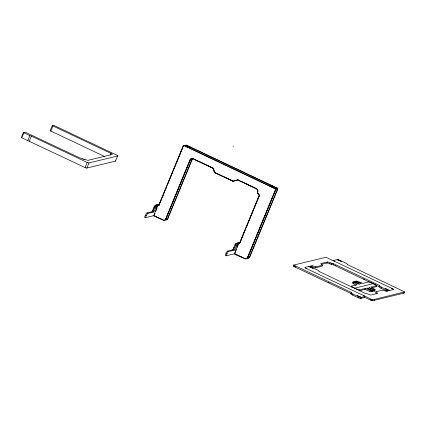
<?xml version="1.0" encoding="UTF-8"?>
<svg xmlns="http://www.w3.org/2000/svg" width="426" height="426" viewBox="0 0 426 426"><rect width="100%" height="100%" fill="white"/><g stroke="black" fill="none" stroke-linecap="round" stroke-linejoin="round"><path stroke-width="0.64" d="M84.801 159.425L87.937 160.368L112.187 154.468A2.258 0.437 22.4 0 0 110.904 153.365L52.957 125.958C51.232 125.297 53.793 124.972 54.342 125.622L116.42 154.979A2.061 0.394 22.4 0 1 117.645 155.969L115.531 161.092L86.861 168.057A1.544 0.298 22.4 0 1 85.067 167.551L21.3 137.582L23.414 132.459L25.39 132.23L78.602 157.375A2.748 0.527 22.4 0 0 81.984 158.435L83.155 158.925L82.9 159.036M237.213 243.874L236.893 243.778A1.976 0.495 -64.7 0 0 235.876 245.019L233.389 249.668L227.628 251.074A2.375 0.596 -64.7 0 0 226.009 253.406L225.205 255.35L226.195 255.818L235.125 253.64M153.807 215.641L145.516 217.659L144.526 217.191L145.33 215.247A2.375 0.596 -64.7 0 1 146.943 212.915L152.71 211.509L155.197 206.86A1.976 0.495 -64.7 0 1 156.214 205.62L157.529 206.147L153.706 215.684L163.525 220.13A1.858 1.763 76.3 0 0 165.847 219.214L190.337 159.798A2.258 2.141 76.3 0 1 192.893 158.578M227.628 251.074L228.613 251.542L234.38 250.137L236.867 245.488A1.976 0.495 -64.7 0 1 237.884 244.247L238.219 244.204L234.391 253.843L244.646 258.497A2.641 2.508 76.3 0 0 245.291 258.699M235.977 249.748L236.323 249.663L234.843 253.859L234.497 253.944M156.507 205.79L156.512 205.55M239.156 243.464L238.219 243.459M158.461 205.343L158.504 205.071M21.763 137.917L23.872 132.795L23.414 132.475M27.749 140.718L29.857 135.59L30.768 135.782L87.181 162.423A1.544 0.298 22.4 0 0 88.975 162.934L117.64 155.969M29.266 141.155L31.38 136.032M52.313 125.404L50.146 130.569L50.492 130.894L104.61 156.512M50.843 131.08L52.957 125.958M85.067 167.551L87.181 162.423M86.877 168.068L88.975 162.934M110.201 155.075L110.904 153.365M145.516 217.659L146.315 215.71A2.375 0.596 -64.7 0 1 147.934 213.383L153.695 211.978L156.188 207.329A1.976 0.495 -64.7 0 1 157.199 206.088L157.513 206.014M151.938 212.137L154.169 206.732A3.046 2.891 76.3 0 1 157.971 205.225L158.946 205.439L160.458 201.775M152.535 211.456L154.516 206.647L154.169 206.732M154.271 214.832L154.957 213.17M155.884 210.918L157.098 207.984M157.971 205.225L158.6 205.524L183.026 146.262A1.001 0.948 76.3 0 1 184.277 145.767L186.593 145.202L277.214 188.063A0.943 0.895 76.3 0 1 277.688 189.314L249.95 256.612A2.641 2.508 76.3 0 1 247.261 258.22M158.754 205.662L183.26 146.203A1.001 0.948 76.3 0 1 184.511 145.708L188.564 147.625L190.3 147.204M160.964 200.55L161.72 198.718M162.221 197.499L163.483 194.442M163.983 193.218L164.74 191.386M165.245 190.166L166.252 187.722M167.764 184.053L170.278 177.946M170.783 176.726L171.54 174.889M172.045 173.67L172.796 171.838M173.808 169.394L174.559 167.562M175.065 166.337L176.071 163.893M176.827 162.061L178.34 158.397M178.84 157.173L181.359 151.065M181.865 149.84L182.621 148.008M163.174 220.215A1.858 1.763 76.3 0 0 165.501 219.294L189.985 159.883A2.258 2.141 76.3 0 1 192.808 158.77L193.154 158.685M165.49 219.651A1.858 1.763 76.3 0 0 167.812 218.735L192.302 159.324A2.258 2.141 76.3 0 1 192.776 158.61A2.258 2.141 76.3 0 0 190.22 159.83L165.73 219.241A1.858 1.763 76.3 0 1 163.408 220.157M226.195 255.818L226.999 253.869A2.375 0.596 -64.7 0 1 228.613 251.542M232.617 250.296L234.848 244.886A3.046 2.891 76.3 0 1 238.656 243.384L239.63 243.597L239.002 243.299A3.046 2.891 76.3 0 0 236.441 243.384M233.459 249.013L234.204 247.208M237.293 247.314L238.022 245.552M239.284 243.683L258.949 195.971A1.528 1.448 76.3 0 0 258.183 193.952A1.528 1.448 76.3 0 1 257.416 191.94A2.407 2.284 76.3 0 0 256.212 188.755L237.223 179.777L238.757 180.251M239.476 243.72L250.339 217.366M250.845 216.142L259.178 195.912A1.528 1.448 76.3 0 0 259.242 195.731M239.881 242.985L241.393 239.316M241.899 238.091L244.417 231.978M244.923 230.754L245.68 228.916M246.185 227.692L247.192 225.248M247.948 223.41L252.485 212.404M252.991 211.179L253.747 209.342M254.253 208.122L255.515 205.06M256.015 203.841L259.296 195.885L258.949 195.971M271.942 185.837L271.948 185.821A1.544 1.464 76.3 0 1 272.267 186.045M272.289 185.752L269.983 186.3M244.295 258.582A2.641 2.508 76.3 0 0 247.634 257.176L275.377 189.874A0.943 0.895 76.3 0 0 274.903 188.627L184.277 145.767M293.775 264.977L293.306 266.037L293.812 266.436L351.088 293.525L351.514 292.502L293.743 265.068L325.927 257.272L392.048 288.466A2.258 0.437 22.4 0 1 393.331 289.568L386.254 291.288L382.527 290.175L375.993 291.767L375.567 292.79L376.446 293.589M293.924 266.49L294.345 265.467M310.463 267.022L311.747 266.713L312.173 265.686L315.9 266.798L322.434 265.206L320.682 263.614L327.344 261.995A2.407 0.463 22.4 0 1 330.193 262.81A1.528 0.293 22.4 0 0 331.998 263.327A1.528 0.293 22.4 0 1 333.803 263.843L379.827 285.612L379.183 286.687A3.046 0.586 22.4 0 0 380.913 288.178L386.712 290.921A1.885 0.362 22.4 0 0 387.378 291.208M311.747 266.713L315.48 267.821L315.9 266.798M322.434 265.206L322.013 266.234L315.48 267.821M321.47 264.344L326.923 263.018L327.344 261.995M326.923 263.018A2.407 0.463 22.4 0 1 329.772 263.832L330.193 262.81M329.772 263.832A1.528 0.293 22.4 0 0 331.577 264.354L331.998 263.327M331.577 264.354A1.528 0.293 22.4 0 1 333.382 264.871L333.803 263.843M355.785 285.148L353.282 283.631A2.391 0.458 22.4 0 1 352.712 282.88L353.133 281.858L353.596 281.767L359.358 284.211L354.038 281.655L355.508 281.288L361.323 283.732L356.008 281.176M351.189 287.124L351.61 286.096L357.212 284.733L353.702 282.608A2.391 0.458 22.4 0 1 353.133 281.858M353.282 283.631L353.702 282.608M363.687 295.617A1.858 0.357 22.4 0 1 364.747 296.523L361.418 297.321L357.089 295.559L360.838 297.332L360.529 298.461A1.885 0.362 22.4 0 1 358.394 297.811L352.6 295.069A3.046 0.586 22.4 0 1 350.87 293.583L351.514 292.502M352.6 295.069L353.021 294.047A3.046 0.586 22.4 0 1 351.29 292.555M359.549 289.829L359.129 290.851L364.896 289.451L369.869 291.347A1.976 0.378 22.4 0 0 371.488 291.714L372.361 290.362L366.914 288.035L372.228 290.596L371.914 290.686A1.976 0.378 22.4 0 1 370.29 290.324L365.316 288.423L359.549 289.829A2.375 0.458 22.4 0 1 356.748 289.025L352.893 287.199A2.258 0.437 22.4 0 1 351.61 286.096M358.394 297.811L358.82 296.789A1.885 0.362 22.4 0 0 360.95 297.439L360.529 298.461M361.179 297.242L360.976 298.344L364.321 297.55L364.747 296.523M361.04 298.349L361.461 297.327M364.896 289.451L365.316 288.423M369.869 291.347L370.29 290.324M371.488 291.714L372.02 290.452M371.978 291.405L372.329 291.506L372.771 290.479L374.193 290.106L368.884 287.555L375.104 289.909A2.391 0.458 22.4 0 0 374.534 289.163L371.025 287.033L376.627 285.67A2.258 0.437 22.4 0 0 375.343 284.568L371.493 282.747A2.375 0.458 22.4 0 0 368.687 281.943L362.92 283.343L357.947 281.448A1.976 0.378 22.4 0 0 356.328 281.08L356.024 281.155M372.345 291.506L373.756 291.16L374.182 290.138M374.374 289.909L373.953 290.931L374.241 291.027L374.683 290.937L375.104 289.909M374.294 291.033L374.72 290.005M371.85 287.758L376.206 286.698L376.627 285.67M404.056 292.753L404.258 293.013L374.15 300.346C373.517 300.91 370.253 301.134 371.728 299.419L306.379 268.513A2.258 0.437 22.4 0 1 305.096 267.406L312.173 265.686M372.425 300.761L372.846 299.739L404.7 291.938L347.137 264.418A3.046 0.586 22.4 0 0 345.406 262.933L339.607 260.19A1.885 0.362 22.4 0 0 337.477 259.535L337.477 259.535M374.15 300.346L374.571 299.318M380.913 288.178L381.334 287.156A3.046 0.586 22.4 0 1 379.603 285.665M386.707 290.921L387.133 289.898A1.885 0.362 22.4 0 0 389.263 290.548L385.402 288.668L389.774 290.431M403.209 293.269L403.635 292.247M404.226 293.024L404.647 292.002M192.808 158.77L212.968 168.302L214.358 172.455L232.974 181.258L237.57 179.692M234.939 180.784L237.974 179.724M84.747 159.436L83.949 159.585L82.884 159.079M183.026 146.262L183.377 146.177M187.174 147.135L187.52 147.05M189.139 146.656L189.485 146.571M189.985 159.883L192.302 159.324M212.968 168.302L213.314 168.222L202.052 162.892M214.358 172.455L228.517 178.904M232.974 181.258L235.285 180.699M158.6 205.524L158.946 205.439M155.298 211.589L155.644 211.504M256.212 188.755L256.558 188.67L241.723 181.657M153.695 215.471L154.042 215.386M153.818 215.785L162.94 219.853M257.416 191.94L257.762 191.854A2.407 2.284 76.3 0 0 257.879 190.315M274.903 188.627L277.214 188.063M258.183 193.952L258.529 193.867M275.377 189.874L277.688 189.314M165.501 219.294L167.812 218.735M234.38 253.63L234.726 253.545M234.96 254.168L242.277 257.379M236.611 254.945L236.957 254.86M247.634 257.176L249.95 256.612M352.712 282.88L353.095 282.789M354.869 288.136L373.368 283.631M379.183 286.687L333.382 264.871M309.148 266.452L309.164 266.431A1.885 0.362 22.4 0 1 311.3 267.081L317.093 269.823A3.046 0.586 22.4 0 1 318.824 271.309L364.624 293.131A1.528 0.293 22.4 0 0 366.429 293.647A1.528 0.293 22.4 0 1 368.234 294.169A2.407 0.463 22.4 0 0 371.078 294.984L377.745 293.36L375.993 291.767M308.653 266.543L313.025 268.311L309.169 266.474M372.75 290.484L372.361 290.362M372.803 299.744L371.728 299.419M295.862 267.038L295.234 266.857M364.928 279.419L364.299 279.238M371.243 300.117L371.626 300.096M335.864 265.749L335.507 265.622M329.101 282.859L328.579 282.624M370.886 299.989L370.306 299.675M233.565 146.256L233.027 146.006M23.872 132.795L29.857 135.59M194.932 159.526L200.864 162.333M193.042 158.712L213.197 168.249M237.458 179.719L256.441 188.697A2.407 2.284 76.3 0 1 257.538 189.756M229.72 179.474L233.32 181.178M233.208 181.204L214.587 172.397L213.399 168.84M381.334 287.156L387.133 289.898M364.092 297.034L371.307 300.442M353.021 294.047L358.82 296.789M237.191 243.709L238.182 244.173M156.214 205.62L157.476 206.296M236.893 243.778L237.884 244.247M155.197 206.86L156.188 207.329M235.876 245.019L236.867 245.488M152.71 211.509L153.695 211.978M233.389 249.668L234.38 250.137M162.849 219.896L156.161 216.727A1.885 1.784 76.3 0 1 155.948 216.616M146.943 212.915L147.934 213.383M145.33 215.247L146.315 215.71M226.009 253.406L226.999 253.869M295.053 266.777L294.6 266.479M363.958 279.078L363.655 278.817M337.467 259.572L341.338 261.42L337.009 259.652L333.68 260.451A1.858 0.357 22.4 0 0 334.735 261.362M213.511 168.813L214.507 171.779M115.473 160.82A2.061 0.394 22.4 0 1 115.531 161.092M364.139 297.14A1.858 0.357 22.4 0 1 364.321 297.55M391.616 288.258A2.641 0.511 22.4 0 1 393.214 289.595M374.683 290.612A2.391 0.458 22.4 0 1 374.683 290.937M376.222 286.4A2.258 0.437 22.4 0 1 376.206 286.698M306.811 268.715A2.641 0.511 22.4 0 1 305.213 267.379M185.47 145.474A1.001 0.948 76.3 0 1 186.593 145.202M185.203 145.463A1.001 0.948 76.3 0 1 186.242 145.287L276.868 188.148A0.943 0.895 76.3 0 1 277.342 189.4L249.599 256.697A2.641 2.508 76.3 0 1 247.25 258.337M165.586 219.88A1.858 1.763 76.3 0 0 167.466 218.82L191.956 159.404A2.258 2.141 76.3 0 1 192.877 158.35M157.061 205.039A3.046 2.891 76.3 0 1 159.58 204.608M157.119 205.204A3.046 2.891 76.3 0 1 159.558 204.432M237.452 243.448A3.046 2.891 76.3 0 1 239.891 242.676M238.086 243.113A3.046 2.891 76.3 0 1 240.237 242.591M258.358 193.777A1.528 1.448 76.3 0 1 258.204 193.66M257.938 193.367A1.528 1.448 76.3 0 1 257.837 193.196M245.632 258.731A2.641 2.508 76.3 0 0 247.98 257.091L275.723 189.794A0.943 0.895 76.3 0 0 275.249 188.542L184.628 145.681A1.001 0.948 76.3 0 0 183.585 145.857M154.686 206.296A3.046 2.891 76.3 0 1 155.155 205.683M155.442 205.433A3.046 2.891 76.3 0 1 158.318 205.14M235.195 244.806A3.046 2.891 76.3 0 1 236.121 243.592M272.411 186.178A1.544 1.464 76.3 0 1 272.534 186.332M188.521 147.471A2.061 1.954 76.3 0 1 189.091 147.178M189.783 147.098A2.061 1.954 76.3 0 1 190.289 147.199M270.531 186.466A1.544 1.464 76.3 0 0 270.206 186.258L275.132 188.574A0.943 0.895 76.3 0 1 275.606 189.82L247.868 257.123A2.641 2.508 76.3 0 1 245.514 258.763M187.669 147.529A2.061 1.954 76.3 0 1 188.553 147.625M258.412 193.899A1.528 1.448 76.3 0 1 257.719 193.228M258.582 193.99A1.528 1.448 76.3 0 1 258.742 194.107M259.008 194.4A1.528 1.448 76.3 0 1 259.253 194.943M257.762 190.347A2.407 2.284 76.3 0 1 257.65 191.881M245.179 258.726A2.641 2.508 76.3 0 1 244.529 258.523L236.84 254.886A1.997 1.896 76.3 0 1 236.441 254.599M155.756 216.472A1.885 1.784 76.3 0 1 155.431 216.11"/></g></svg>
